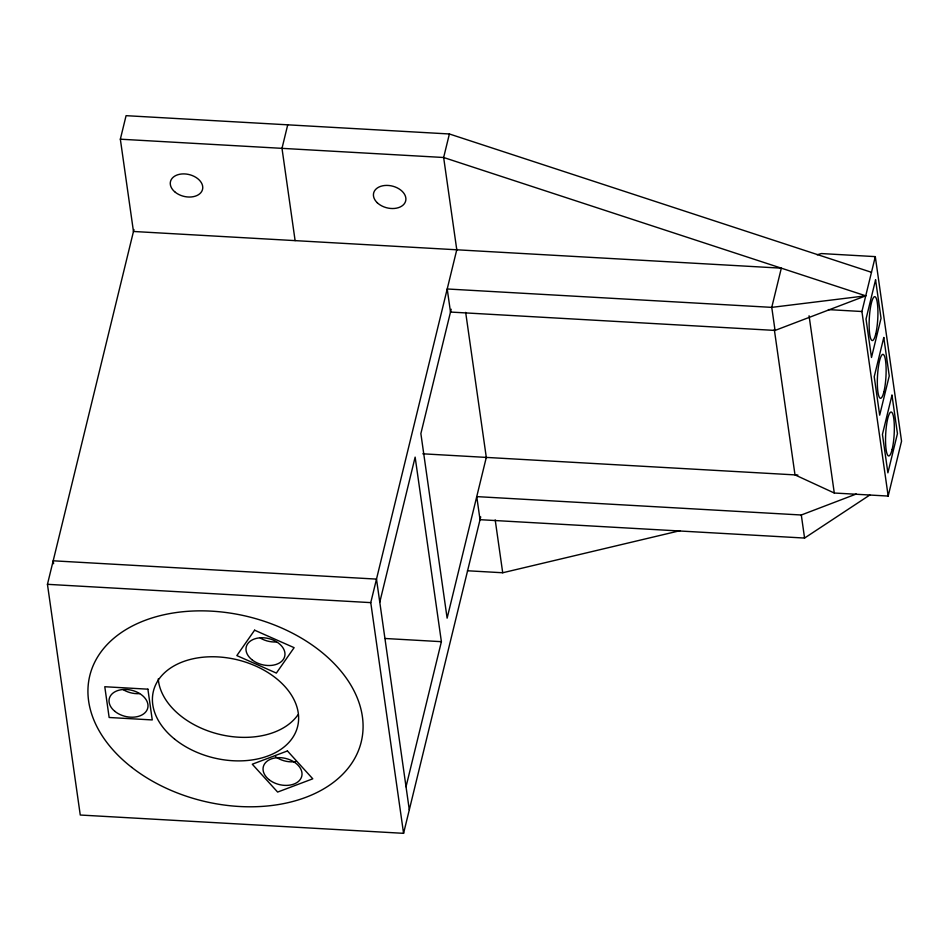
<?xml version="1.0" encoding="UTF-8"?>
<svg xmlns="http://www.w3.org/2000/svg" width="949" height="949" viewBox="0 0 949 949"><rect width="100%" height="100%" fill="white"/><g stroke="black" fill="none" stroke-linecap="round" stroke-linejoin="round"><path stroke-width="1.42" d="M120.345 139.195L443.646 157.498L865.737 295.827L771.762 307.369L447.216 288.982L450.502 312.055L775.048 330.43L771.762 307.369L781.324 268.164L133.465 231.473L120.345 139.195L126.075 115.671L449.387 133.975L871.479 272.304M480.716 516.885L403.574 833.329L80.262 815.025L47.45 584.323L133.939 229.551M287.725 124.817L281.995 148.352L295.115 240.631M449.387 133.975L443.646 157.498L456.801 249.943M403.574 833.329L370.762 602.627L456.884 249.302M379.778 602.176L415.14 457.121L441.392 641.678L406.03 786.733M451.178 309.255L420.87 433.598L447.121 618.155L486.303 457.406M774.313 329.457L795.001 474.891L834.29 493.017L888.169 496.066L861.917 311.509L875.298 256.621L821.419 253.561L817.148 254.771M888.169 496.066L901.55 441.178L875.298 256.621M856.259 494.014L801.3 514.999L476.754 496.612L480.028 519.684L804.574 538.059L869.83 495.01M775.048 330.43L865.737 295.827L862.795 295.661M467.442 570.764L502.709 572.757L680.053 530.681M828.418 309.611L861.917 311.509M422.815 453.812L797.872 475.058M47.45 584.323L370.762 602.627M385.27 638.499L441.392 641.678M809.07 315.78L834.29 493.017M801.3 514.999L804.574 538.059M465.674 312.399L486.434 458.308M495.2 519.933L502.709 572.757M409.304 809.805L376.492 579.104L53.18 560.8L53.595 563.718M295.72 761.561A19.799 13.452 13.7 0 1 275.507 756.685M276.527 641.939A19.799 13.452 13.7 0 1 260.251 638.013M297.939 714.822A74.247 50.451 13.7 0 1 217.973 733.98A74.247 50.451 13.7 0 1 158.246 678.926M139.562 693.636A19.799 13.452 13.7 0 1 123.287 689.709M875.571 279.836L866.022 319.042L871.49 357.488L881.04 318.283L875.571 279.836M883.78 337.512L874.219 376.717L879.687 415.164L889.249 375.958L883.78 337.512M891.977 395.187L882.428 434.393L887.896 472.839L897.446 433.634L891.977 395.187M254.605 630.183L236.835 655.593L276.361 673.09L294.119 647.669L254.605 630.183M287.428 750.944L252.292 764.218L277.63 792.071L312.779 778.809L287.428 750.944M147.89 689.176L104.781 686.732L109.147 717.491L152.255 719.935L147.89 689.176M892.131 449.399A22.005 4.235 -86.8 0 0 892.155 412.744A22.005 4.235 -86.8 0 0 885.536 439.909A22.005 4.235 -86.8 0 0 892.131 449.399M883.922 391.723A22.005 4.235 -86.8 0 0 883.946 355.068A22.005 4.235 -86.8 0 0 877.327 382.233A22.005 4.235 -86.8 0 0 883.922 391.723M875.713 334.048A22.005 4.235 -86.8 0 0 875.749 297.393A22.005 4.235 -86.8 0 0 869.13 324.558A22.005 4.235 -86.8 0 0 875.713 334.048M175.351 192.315A16.501 11.21 13.7 0 0 202.327 190.12A16.501 11.21 13.7 0 0 181.876 173.964A16.501 11.21 13.7 0 0 175.351 192.315M377.216 202.695A16.501 11.21 13.7 0 0 404.926 202.813A16.501 11.21 13.7 0 0 386.848 185.399A16.501 11.21 13.7 0 0 377.216 202.695M268.935 779.568A19.799 13.452 13.7 0 0 301.438 777.278A19.799 13.452 13.7 0 0 277.227 757.693A19.799 13.452 13.7 0 0 268.935 779.568M251.888 659.697A19.799 13.452 13.7 0 0 284.38 657.408A19.799 13.452 13.7 0 0 260.168 637.811A19.799 13.452 13.7 0 0 251.888 659.697M174.533 739.034A74.247 50.451 13.7 0 0 296.396 730.445A74.247 50.451 13.7 0 0 205.613 656.993A74.247 50.451 13.7 0 0 174.533 739.034M131.769 767.397A139.693 94.912 13.7 0 0 359.576 747.563A139.693 94.912 13.7 0 0 185.185 611.524A139.693 94.912 13.7 0 0 131.769 767.397M114.924 711.394A19.799 13.452 13.7 0 0 147.415 709.105A19.799 13.452 13.7 0 0 123.216 689.508A19.799 13.452 13.7 0 0 114.924 711.394"/></g></svg>
